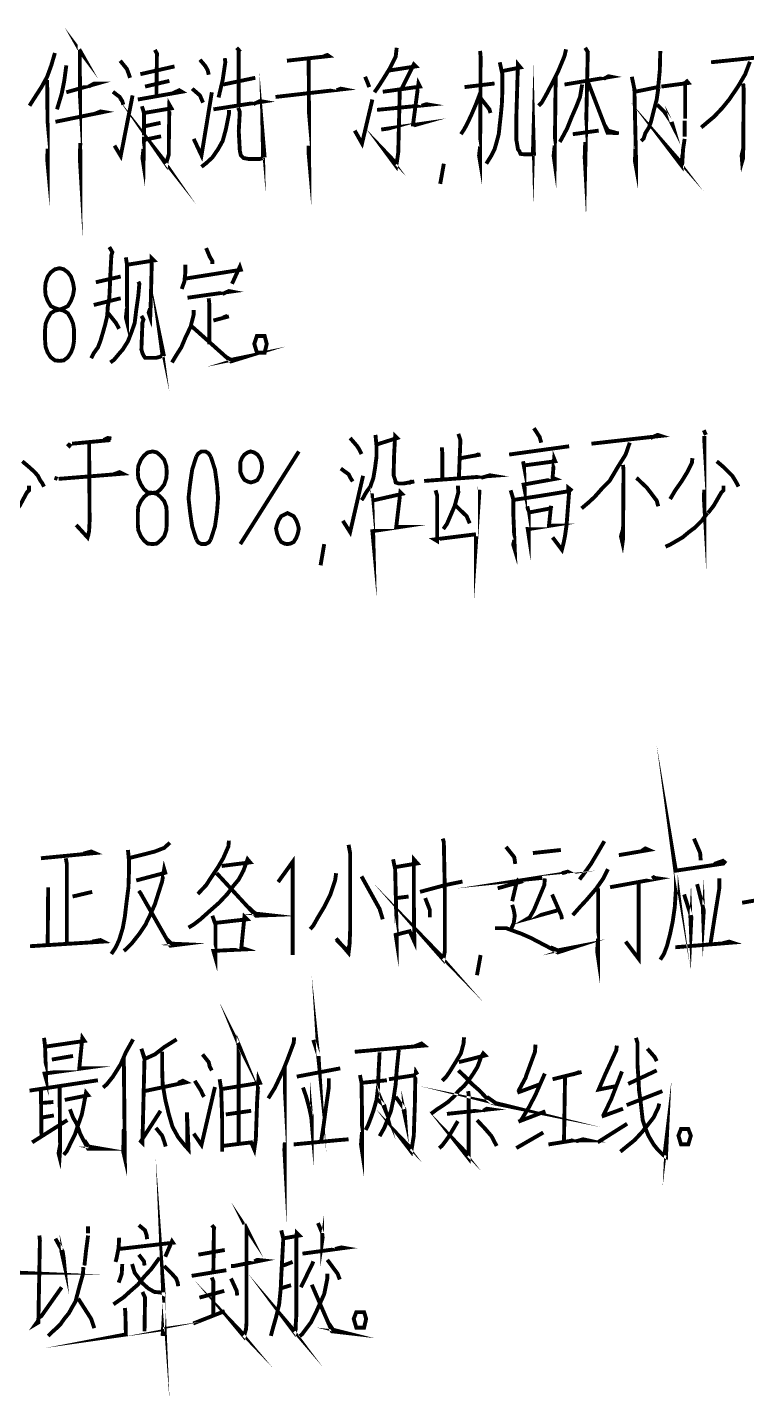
# Model space of a CAD drawing. Header units: millimetres. Extents: x -5 to 3318, y -968 to 297.
# Drawn here: x 747.4 to 817, y -561.2 to -428.3 of the extents above; entities that cross this region are included whole.
import ezdxf

# ---------------------------------------------------------------- set-up
doc = ezdxf.new("R2010")
doc.units = ezdxf.units.MM
doc.header["$LTSCALE"] = 0.25
doc.layers.add('P', color=7, linetype='Continuous')

msp = doc.modelspace()

# ---------------------------------------------------------------- linework, layer by layer
at = {"layer": 'P', "color": 6, "const_width": 0.37488}
for points in [[(752.4467472355218, -430.3953903483869), (752.6455472355219, -430.7475503483869), (752.4950272355218, -430.5459103483869), (752.5461472355219, -441.718470348387), (752.4950272355218, -440.8664703483869), (752.5461472355219, -439.4635103483869)], [(750.0895472355219, -430.7475503483869), (749.7402272355216, -431.9488703483869), (749.3397872355217, -433.050790348387), (748.7888272355217, -434.053310348387), (748.2378672355217, -434.9053103483869), (747.8857072355217, -435.4562703483869), (747.6357872355215, -435.8567103483869)], [(759.7597472355219, -430.4465103483869), (760.0096672355216, -430.8980703483869)], [(759.9585472355216, -430.7475503483869), (759.9102672355216, -435.0047103483869)], [(767.6748272355217, -430.2448703483869), (768.0241472355219, -430.6453103483868)], [(767.8736272355218, -430.5459103483869), (767.8736272355218, -435.8567103483869)], [(783.1528272355217, -430.2448703483869), (783.0534272355217, -431.0968703483869), (782.4513472355216, -432.2981903483869), (781.8009872355215, -433.3518303483869), (781.349427235522, -434.053310348387), (781.0001072355217, -434.5531503483869)], [(791.2184272355216, -430.5459103483869), (791.2695472355217, -431.0968703483869), (791.2184272355216, -441.266910348387), (791.1190272355216, -440.6648303483869), (791.2184272355216, -439.8128303483869)], [(799.5339472355217, -430.3953903483869), (799.3834272355216, -431.0485903483868), (798.7813472355215, -432.4998303483869), (798.1309872355218, -433.8033903483869), (797.5800272355218, -434.8541903483869), (797.1795872355215, -435.5556703483869), (796.8785472355216, -435.8567103483869)], [(801.6383872355218, -430.5459103483869), (801.3884672355216, -441.7667503483869), (801.3373472355215, -440.8664703483869), (801.3884672355216, -439.3641103483869)], [(801.3884672355216, -430.2448703483869), (801.6895072355219, -430.7475503483869)], [(808.6503472355216, -430.5459103483869), (808.6020672355216, -432.448710348387), (808.4515472355215, -434.0021903483869)], [(751.1943072355216, -431.9488703483869), (750.9926672355218, -433.4512303483868), (750.7427472355216, -434.7036703483868), (750.4417072355218, -435.7061903483868), (750.2911872355216, -436.2060303483869)], [(756.4028672355216, -431.4973103483869), (757.0532272355217, -432.2981903483869), (757.2037472355219, -432.7014703483869), (757.3542672355215, -433.1501903483869)], [(758.3567872355216, -432.8008703483869), (761.6625472355217, -432.0482703483869)], [(764.1163072355216, -431.3979103483869), (764.6672672355216, -432.0482703483869), (764.8689072355219, -432.448710348387), (764.9683072355219, -432.8519903483868)], [(766.5217872355215, -431.2473903483869), (766.5729072355216, -431.6478303483868), (766.3201472355217, -433.3518303483869), (765.9197072355219, -435.055830348387)], [(772.5340672355214, -431.4973103483869), (776.5895872355218, -431.0485903483868), (776.4419072355217, -430.9463503483869), (776.1408672355219, -431.0485903483868)], [(774.6385072355215, -431.3979103483869), (774.6867872355215, -441.0652703483869), (774.6385072355215, -440.5143103483869), (774.6385072355215, -439.713430348387)], [(782.4030672355216, -432.448710348387), (785.0073472355216, -432.0482703483869), (784.8057072355218, -431.8494703483869), (783.6043872355217, -434.2521103483869)], [(793.1212272355215, -431.6478303483868), (793.3711472355217, -432.8008703483869), (793.3711472355217, -434.5048703483869), (793.3228672355217, -435.7061903483868), (793.2234672355216, -436.7569903483868), (793.1212272355215, -437.6601103483869), (793.0218272355219, -438.6115103483869), (792.8201872355216, -439.3641103483869), (792.6213872355215, -440.0655903483869), (792.3203472355217, -440.6648303483869), (792.0704272355215, -441.0652703483869), (791.8205072355217, -441.4657103483869)], [(793.3711472355217, -432.4998303483869), (795.1262672355215, -432.1505103483869), (794.8763472355217, -431.8494703483869), (794.7258272355216, -436.9075103483868), (794.7258272355216, -437.9611503483869), (794.7258272355216, -439.1624703483869), (794.8252272355217, -439.713430348387), (794.8763472355217, -440.0655903483869), (795.0268672355214, -440.2643903483869), (795.1262672355215, -440.5143103483869), (795.5267072355218, -440.5654303483869), (796.1287872355215, -440.5654303483869), (796.4269872355217, -440.5143103483869), (796.3787072355217, -438.710910348387), (796.3275872355216, -440.5143103483869), (796.0776672355219, -440.5654303483869)], [(817.3180272355216, -431.5995503483869), (816.8664672355217, -432.8008703483869), (816.164987235522, -434.0021903483869), (815.3129872355216, -435.2546303483869), (814.6626272355215, -436.0555103483869), (813.8617472355218, -436.9075103483868), (813.2596672355216, -437.4101903483869), (812.6093072355216, -437.9611503483869)], [(813.5607072355215, -431.6478303483868), (820.3227472355215, -430.9463503483869), (820.0217072355217, -430.8980703483869), (819.2719472355216, -431.0968703483869)], [(749.3397872355217, -433.3518303483869), (749.3909072355218, -438.8614303483869), (749.3909072355218, -440.5143103483869), (749.3909072355218, -441.5679503483869), (749.3397872355217, -441.0169903483869), (749.3909072355218, -440.0144703483869)], [(761.1627072355218, -433.4512303483868), (758.8083472355215, -434.0021903483869)], [(766.3712672355218, -433.8033903483869), (769.4782272355219, -433.1501903483869)], [(770.3785072355217, -440.8664703483869), (770.1797072355216, -438.5121103483868), (770.2279872355216, -440.9147503483869)], [(780.0969872355217, -433.050790348387), (780.3469072355219, -433.6528703483868), (780.4974272355216, -434.053310348387)], [(781.8009872355215, -434.5048703483869), (785.4077872355215, -434.0021903483869), (785.2572672355218, -433.7011503483868), (784.7063072355218, -437.8589103483869)], [(798.5314272355217, -433.050790348387), (798.4320272355217, -441.4174303483869), (798.3326272355216, -440.715950348387), (798.4320272355217, -439.713430348387)], [(799.3834272355216, -433.8033903483869), (803.8933472355216, -433.050790348387), (803.6405872355217, -432.9996703483869), (803.1918672355218, -433.252430348387)], [(805.8955472355219, -433.050790348387), (806.1454672355217, -434.2521103483869), (806.2959872355218, -440.8664703483869), (806.2959872355218, -441.7667503483869), (806.1965872355217, -441.2157903483869), (806.2477072355218, -440.0144703483869)], [(808.7525872355218, -434.0021903483869), (811.3568672355218, -433.6528703483868), (811.1069472355216, -433.3518303483869)], [(751.1943072355216, -434.5531503483869), (754.1990272355215, -433.7011503483868), (753.8979872355217, -433.7011503483868), (753.3470272355216, -434.0021903483869)], [(755.7013872355219, -434.5048703483869), (756.3517472355215, -435.0047103483869), (756.6045072355219, -435.4051503483869), (756.7039072355219, -435.7573103483869)], [(758.1068672355218, -435.2546303483869), (762.3640272355215, -434.5048703483869), (762.1141072355217, -434.3543503483869), (761.4637472355216, -434.6553903483868)], [(763.3665472355215, -434.2038303483869), (764.1163072355216, -434.8541903483869), (764.4173472355214, -435.5556703483869)], [(763.5170672355216, -439.0630703483869), (764.2668272355218, -440.6648303483869), (765.2693472355218, -434.5531503483869)], [(771.4321472355218, -435.0047103483869), (777.9925472355217, -434.2521103483869), (777.7426272355215, -434.2038303483869), (777.3421872355216, -434.3543503483869)], [(783.4538672355216, -434.2521103483869), (783.3033472355219, -440.3637903483868), (783.2039472355218, -441.0652703483869), (783.1045472355217, -441.718470348387), (782.1020272355217, -440.3637903483868), (783.1528272355217, -441.4657103483869)], [(791.2184272355216, -434.6553903483868), (790.8179872355217, -435.7061903483868), (790.3664272355218, -436.7569903483868), (789.9659872355219, -437.6089903483869), (789.6649472355216, -438.1599503483869), (789.3639072355218, -438.6115103483869)], [(789.7160672355217, -434.053310348387), (792.6213872355215, -433.7011503483868)], [(801.0874272355218, -433.8033903483869), (800.8857872355215, -435.0047103483869), (800.5364672355217, -435.9049903483869), (800.0337872355217, -437.0580303483869), (799.6333472355218, -438.0605503483869), (799.2329072355219, -438.8131503483869), (798.9318672355216, -439.3641103483869)], [(801.6383872355218, -433.5023503483869), (803.5411872355216, -438.4609903483869), (804.6431072355217, -438.5121103483868)], [(806.1965872355217, -434.5048703483869), (808.6503472355216, -434.0021903483869)], [(808.4515472355215, -434.2038303483869), (808.3010272355218, -435.2546303483869), (807.9999872355215, -436.4076703483869), (807.7500672355218, -437.4101903483869), (807.5484272355216, -437.9611503483869), (807.1991072355218, -438.5121103483868), (807.0485872355216, -439.0119503483869), (806.7986672355219, -439.261870348387)], [(811.0558272355215, -433.5023503483869), (811.0558272355215, -435.4562703483869), (811.0558272355215, -437.1091503483869)], [(816.6676672355215, -433.7011503483868), (816.7159472355215, -434.2521103483869), (816.6676672355215, -440.9147503483869), (816.5654272355218, -441.266910348387), (816.5171472355219, -440.6648303483869), (816.6676672355215, -440.0144703483869)], [(755.8519072355216, -439.713430348387), (756.4539872355217, -440.715950348387), (757.6041872355217, -434.8541903483869)], [(758.7061072355218, -436.5581903483869), (761.3615072355215, -436.1066303483869), (761.1627072355218, -435.7573103483869), (761.1115872355217, -439.3641103483869), (761.1115872355217, -440.5654303483869), (760.9099472355219, -441.2157903483869), (760.861667235522, -441.5679503483869), (759.9585472355216, -440.2643903483869), (760.861667235522, -441.4174303483869)], [(758.5073072355217, -435.9049903483869), (758.7061072355218, -436.5581903483869), (758.7061072355218, -438.710910348387)], [(765.4198672355215, -436.2060303483869), (770.2279872355216, -435.4562703483869), (769.9269472355218, -435.4051503483869), (769.2765872355217, -435.7061903483868)], [(767.8253472355218, -436.0555103483869), (767.975867235522, -436.4587903483869), (767.8736272355218, -438.3104703483868), (767.975867235522, -440.2132703483869), (768.0752672355216, -440.6648303483869), (768.3251872355218, -440.9147503483869), (768.8761472355218, -441.0169903483869), (769.8786672355218, -441.0169903483869), (770.2279872355216, -440.9147503483869)], [(779.0944672355217, -438.2621903483869), (779.7959472355215, -439.5117903483869), (780.7984672355215, -435.2546303483869)], [(781.2500272355219, -436.2571503483869), (786.3080672355218, -435.7573103483869), (786.0098672355216, -435.7061903483868), (785.5583072355216, -435.8567103483869)], [(791.2184272355216, -435.055830348387), (792.1215472355216, -436.2060303483869), (792.2209472355216, -436.5581903483869)], [(811.0047072355219, -439.0630703483869), (810.8541872355217, -440.0655903483869), (810.8059072355218, -440.9147503483869), (810.7547872355217, -441.718470348387), (809.3035472355218, -439.8128303483869), (810.7065072355217, -441.4174303483869), (810.8059072355218, -440.5143103483869)], [(808.3521472355214, -435.7573103483869), (809.050787235522, -436.4587903483869), (809.6017472355215, -437.2596703483869), (809.8545072355219, -437.7595103483868), (809.7522672355217, -437.4101903483869)], [(750.1406672355215, -437.4101903483869), (754.8011072355216, -436.4587903483869), (754.5000672355218, -436.4076703483869), (753.8979872355217, -436.657590348387)], [(766.9222272355219, -436.2571503483869), (766.9222272355219, -436.657590348387), (766.6211872355216, -438.1599503483869), (766.3201472355217, -439.261870348387), (765.8714272355219, -440.0655903483869), (765.3204672355218, -440.8664703483869), (764.7183872355217, -441.4174303483869), (764.2668272355218, -441.7667503483869)], [(784.8057072355218, -437.7595103483868), (785.1578672355217, -437.6601103483869), (781.6504672355218, -438.1599503483869)], [(811.0047072355219, -437.3079503483868), (811.0047072355219, -438.8614303483869)], [(760.3107072355215, -437.5095903483868), (758.7061072355218, -437.8589103483869)], [(802.6891872355218, -438.2621903483869), (800.1843072355218, -438.6115103483869)], [(804.4925872355216, -438.5121103483868), (803.5923072355217, -438.2621903483869), (803.2912672355219, -437.7595103483868)], [(758.7061072355218, -438.8614303483869), (758.6578272355218, -441.5679503483869), (758.5555872355217, -440.9147503483869), (758.6578272355218, -440.0144703483869)], [(758.7061072355218, -439.1624703483869), (760.3589872355215, -438.8131503483869)], [(787.3617072355219, -443.4196303483868), (787.7110272355217, -441.4657103483869)], [(755.3520672355216, -449.5313103483869), (755.6502672355218, -450.0339903483869), (755.5508672355218, -450.3321903483869), (755.4514672355217, -452.2378303483869), (755.4003472355216, -453.490270348387), (755.3520672355216, -454.4416703483869), (755.2015472355215, -455.3419503483868), (755.1504272355214, -456.1939503483869), (754.9487872355216, -457.0459503483869), (754.7499872355215, -457.7474303483868), (754.5000672355218, -458.5994303483869), (754.2501472355216, -459.2497903483869), (753.8468672355216, -459.8007503483868), (753.5969472355218, -460.3034303483869)], [(756.9538272355217, -450.5338303483868), (757.0532272355217, -451.1841903483869), (757.0532272355217, -455.7935103483869), (757.0532272355217, -456.7449103483868), (756.9538272355217, -456.3444703483869), (757.0532272355217, -455.4441903483869)], [(757.1554672355219, -451.2353103483869), (759.6603472355218, -450.8348703483869), (759.4587072355216, -450.6332303483869), (759.4587072355216, -451.0847903483868), (759.3593072355216, -454.9926303483869), (759.3081872355215, -456.3444703483869), (759.1576672355218, -455.8929103483869), (759.3081872355215, -455.4441903483869)], [(764.7183872355217, -449.6335503483868), (765.0705472355216, -450.4827103483869), (765.3204672355218, -450.8859903483869), (765.3204672355218, -451.1841903483869)], [(751.9440672355217, -453.5896703483869), (751.8446672355217, -452.9875903483869), (751.6430272355219, -452.3883503483869), (751.3419872355216, -451.9879103483869), (750.9415472355217, -451.6868703483869), (750.5411072355218, -451.5846303483869), (750.0895472355219, -451.6868703483869), (749.6891072355215, -451.9879103483869), (749.3909072355218, -452.3883503483869), (749.1892672355216, -452.9875903483869), (749.1381472355215, -453.5896703483869), (749.1892672355216, -454.1917503483869), (749.3909072355218, -454.7427103483869), (749.6891072355215, -455.2425503483869), (750.0895472355219, -455.4441903483869), (750.5411072355218, -455.5947103483868), (750.9415472355217, -455.4441903483869), (751.3419872355216, -455.2425503483869), (751.6430272355219, -454.7427103483869), (751.8446672355217, -454.1917503483869), (751.9440672355217, -453.5896703483869)], [(762.7133472355217, -451.2353103483869), (762.7133472355217, -451.9367903483869), (762.6650672355217, -452.3883503483869), (762.6139472355217, -452.888190348387), (762.4634272355215, -453.2886303483868), (762.3640272355215, -453.5896703483869)], [(762.7133472355217, -452.5871503483869), (768.0752672355216, -451.7351503483869), (767.975867235522, -451.436950348387), (767.2232672355217, -453.0898303483868)], [(754.0485072355218, -452.9393103483869), (756.4539872355217, -452.3883503483869)], [(758.1551472355218, -452.888190348387), (758.2573872355215, -453.0898303483868), (758.1551472355218, -454.2400303483869), (757.9563472355217, -455.6429903483869), (757.8058272355215, -456.8954303483869), (757.5047872355217, -457.7474303483868), (757.1554672355219, -458.6505503483869), (756.6527872355218, -459.4514303483869), (756.3034672355216, -459.8518703483869), (755.800787235522, -460.4539503483869), (755.4514672355217, -460.7038703483869)], [(758.4561872355216, -456.1939503483869), (758.6578272355218, -456.5461103483869), (758.5555872355217, -456.8471503483869), (758.4561872355216, -459.4514303483869), (758.5555872355217, -459.8007503483868), (758.7061072355218, -460.1017903483869), (758.8083472355215, -460.2523103483868), (759.0582672355217, -460.2523103483868), (759.9102672355216, -460.2523103483868), (760.2595872355218, -460.152910348387), (760.6117472355218, -459.9512703483869), (760.2595872355218, -458.2472703483869), (760.5095072355216, -460.1017903483869)], [(753.8468672355216, -455.1431503483868), (756.4539872355217, -454.492790348387)], [(762.914987235522, -454.4416703483869), (767.1721472355216, -453.8395903483869), (766.9222272355219, -453.7913103483869), (766.2718672355218, -454.0895103483869)], [(764.9683072355219, -454.492790348387), (765.0194272355216, -454.9926303483869), (765.0194272355216, -458.9487503483869)], [(751.9440672355217, -457.545790348387), (751.8446672355217, -456.9465503483868), (751.6430272355219, -456.4438703483869), (751.3419872355216, -455.9440303483868), (750.9415472355217, -455.6941103483869), (750.5411072355218, -455.5947103483868), (750.0895472355219, -455.6941103483869), (749.6891072355215, -455.9440303483868), (749.3909072355218, -456.4438703483869), (749.1892672355216, -456.9465503483868), (749.1381472355215, -457.545790348387)], [(755.2015472355215, -455.8929103483869), (756.0024272355217, -456.8954303483869), (756.3034672355216, -457.4463903483869)], [(763.5170672355216, -455.6429903483869), (763.5170672355216, -456.0434303483869), (763.2160272355218, -457.2475903483869), (762.7133472355217, -458.2983903483869), (762.3129072355218, -459.2497903483869), (761.8641872355215, -459.9512703483869), (761.4126272355215, -460.7038703483869)], [(763.3154272355218, -457.1964703483868), (767.1238672355216, -460.6016303483868), (768.5751072355215, -460.152910348387), (767.1238672355216, -460.4539503483869), (766.6211872355216, -460.152910348387)], [(765.4198672355215, -456.6455103483869), (766.9222272355219, -456.2450703483869)], [(766.7717072355217, -456.1939503483869), (766.3712672355218, -456.3444703483869)], [(749.1381472355215, -458.5994303483869), (749.1381472355215, -457.545790348387)], [(749.1381472355215, -458.5994303483869), (749.1892672355216, -459.2015103483868), (749.3909072355218, -459.7524703483869), (749.6891072355215, -460.2011903483869), (750.0895472355219, -460.5022303483869), (750.5411072355218, -460.5533503483869), (750.9415472355217, -460.5022303483869), (751.3419872355216, -460.2011903483869), (751.6430272355219, -459.7524703483869), (751.8446672355217, -459.2015103483868), (751.9440672355217, -458.5994303483869)], [(751.9440672355217, -457.545790348387), (751.9440672355217, -458.5994303483869)], [(770.3785072355217, -458.147870348387), (770.5801472355215, -458.9004703483869), (770.3785072355217, -459.7524703483869), (769.6287472355216, -459.7524703483869), (769.3759872355217, -458.9004703483869), (769.6287472355216, -458.147870348387), (770.3785072355217, -458.147870348387)], [(755.5508672355218, -468.067990348387), (755.2015472355215, -468.0168703483869), (754.8011072355216, -468.2185103483869)], [(781.0995072355217, -467.7158303483869), (781.1989072355218, -468.7694703483869), (781.1989072355218, -469.8202703483869), (781.0483872355217, -470.9733103483868), (780.8978672355215, -471.8735903483869), (780.5996672355218, -472.725590348387), (780.1963872355218, -473.2765503483869), (779.8981872355216, -473.8275103483869), (779.7476672355215, -474.0291503483868)], [(781.3011472355215, -468.6189503483869), (783.2039472355218, -468.0168703483869), (783.0023072355216, -467.8152303483869), (782.9029072355215, -469.6186303483869), (782.8517872355219, -471.6236703483869), (783.0023072355216, -472.0752303483869), (783.0534272355217, -472.3251503483868), (783.354467235522, -472.4245503483869), (783.8031872355218, -472.4245503483869), (784.8568272355215, -472.2257503483869)], [(789.1139872355216, -467.6164303483869), (789.3156272355218, -468.2185103483869), (789.1651072355216, -471.9729903483869)], [(796.4269872355217, -467.0654703483868), (796.9779472355217, -467.9174703483868), (797.1284672355218, -468.4684303483868)], [(801.9877072355216, -468.5678303483869), (808.7014672355217, -467.8152303483869), (808.4004272355214, -467.7158303483869), (807.6989472355217, -468.0168703483869)], [(812.9103472355218, -467.8152303483869), (812.9103472355218, -474.5801103483868), (812.8592272355218, -473.7281103483868), (812.9103472355218, -473.0266303483869)], [(812.8592272355218, -467.2642703483868), (813.060867235522, -467.7158303483869)], [(751.2937072355217, -468.5678303483869), (751.4925072355218, -468.7694703483869), (751.6430272355219, -468.5678303483869)], [(751.7452672355216, -468.5678303483869), (755.4514672355217, -468.2185103483869)], [(753.3981472355217, -468.4684303483868), (753.4464272355217, -476.0313503483869), (753.3981472355217, -477.0338703483869), (753.2476272355216, -477.6359503483868), (752.1457072355215, -476.4317903483869), (753.2476272355216, -477.6359503483868), (753.3470272355216, -477.3349103483869)], [(760.9099472355219, -471.322630348387), (760.861667235522, -470.7233903483869), (760.6600272355217, -470.1213103483869), (760.3107072355215, -469.7208703483869), (759.9585472355216, -469.4198303483869), (759.5581072355217, -469.3204303483869), (759.0582672355217, -469.4198303483869), (758.7061072355218, -469.7208703483869), (758.4079072355216, -470.1213103483869), (758.1551472355218, -470.7233903483869), (758.1068672355218, -471.322630348387), (758.1551472355218, -471.924710348387), (758.4079072355216, -472.5267903483868), (758.7061072355218, -472.9755103483869), (759.0582672355217, -473.2765503483869), (759.5581072355217, -473.3276703483868), (759.9585472355216, -473.2765503483869), (760.3107072355215, -472.9755103483869), (760.6600272355217, -472.5267903483868), (760.861667235522, -471.924710348387), (760.9099472355219, -471.322630348387)], [(765.1699472355217, -469.8202703483869), (764.9683072355219, -469.5192303483868), (764.6672672355216, -469.3204303483869), (764.2668272355218, -469.3204303483869), (763.9657872355219, -469.5192303483868), (763.7669872355218, -469.8202703483869)], [(770.1285872355215, -470.8227903483869), (770.0774672355219, -470.3712303483869), (769.9269472355218, -469.9707903483869), (769.6770272355216, -469.6186303483869), (769.3759872355217, -469.4198303483869), (769.0266672355219, -469.3204303483869), (768.7256272355216, -469.4198303483869), (768.4245872355218, -469.6186303483869), (768.1746672355216, -469.9707903483869), (768.0241472355219, -470.3712303483869), (768.0241472355219, -470.8227903483869), (768.0241472355219, -471.2743503483869), (768.1746672355216, -471.6747903483869), (768.4245872355218, -472.0752303483869), (768.7256272355216, -472.2257503483869), (769.0266672355219, -472.3251503483868), (769.3759872355217, -472.2257503483869), (769.6770272355216, -472.0752303483869), (769.9269472355218, -471.6747903483869), (770.0774672355219, -471.2743503483869), (770.1285872355215, -470.8227903483869)], [(768.0241472355219, -478.2863103483869), (773.6842672355215, -469.3204303483869)], [(778.6457472355214, -468.0168703483869), (779.296107235522, -468.7694703483869), (779.4977472355217, -469.0676703483869), (779.7476672355215, -469.5703503483869)], [(787.5122272355216, -468.9199903483868), (787.5605072355215, -469.4198303483869), (787.5605072355215, -472.0752303483869)], [(794.0243472355219, -469.6186303483869), (799.8349872355216, -468.8177503483869)], [(805.6967472355218, -468.4684303483868), (805.2963072355215, -469.6186303483869), (804.5437072355217, -470.8227903483869), (803.7428272355219, -472.1746303483869), (803.0413472355217, -472.8761103483869), (802.2887472355214, -473.7281103483868), (801.6895072355219, -474.2790703483869), (801.0363072355217, -474.8300303483869)], [(746.9343072355218, -470.2718303483869), (747.5875072355216, -470.8227903483869), (748.1384672355216, -471.322630348387), (748.4366672355218, -471.6747903483869), (748.6383072355216, -472.0752303483869), (748.8882272355218, -472.4245503483869), (749.0387472355214, -472.725590348387)], [(763.7669872355218, -469.8202703483869), (763.3665472355215, -471.0727103483869), (763.1649072355217, -472.4756703483869), (763.0143872355216, -473.8275103483869), (763.1649072355217, -475.1793503483868), (763.3665472355215, -476.582310348387), (763.7669872355218, -477.8347503483869)], [(765.1699472355217, -477.8347503483869), (765.5703872355216, -476.582310348387), (765.7691872355217, -475.1793503483868), (765.8714272355219, -473.8275103483869), (765.7691872355217, -472.4756703483869), (765.5703872355216, -471.0727103483869), (765.1699472355217, -469.8202703483869)], [(789.3156272355218, -469.9707903483869), (791.2695472355217, -469.6186303483869)], [(791.1190272355216, -469.5703503483869), (790.6163472355215, -469.7691503483869)], [(795.3761872355217, -470.2718303483869), (795.4755872355217, -470.8227903483869), (795.5267072355218, -473.0266303483869), (795.4273072355218, -472.5267903483868), (798.4831472355218, -471.9729903483869), (798.2303872355214, -471.8735903483869), (798.3809072355216, -470.0219103483869), (798.4831472355218, -470.2718303483869), (795.4755872355217, -470.6722703483869)], [(805.0435472355216, -470.6211503483869), (805.0946672355217, -471.1238303483868), (805.0435472355216, -477.8347503483869), (804.9952672355216, -478.1869103483868), (804.8447472355219, -477.5337103483869), (805.0435472355216, -476.8322303483869)], [(811.7573072355217, -469.9707903483869), (811.7061872355216, -470.4223503483869), (811.2574672355217, -471.322630348387), (810.7065072355217, -472.2257503483869), (810.1044272355216, -473.0777503483869), (809.6017472355215, -473.9269103483869)], [(814.111667235522, -470.2718303483869), (814.7620272355216, -470.8227903483869), (815.2647072355217, -471.322630348387), (815.6140272355215, -471.6747903483869), (815.8639472355217, -472.0752303483869), (816.0655872355219, -472.4245503483869), (816.2161072355216, -472.725590348387)], [(750.0412672355219, -471.8735903483869), (750.3423072355217, -471.9729903483869)], [(750.4417072355218, -471.9729903483869), (756.6527872355218, -471.473150348387), (756.3517472355215, -471.322630348387), (755.7525072355215, -471.5242703483868)], [(777.7426272355215, -470.9733103483868), (778.4952272355217, -471.5242703483868), (778.6457472355214, -471.8253103483869), (778.8956672355216, -472.2257503483869)], [(777.9442672355217, -476.0313503483869), (778.6457472355214, -477.1332703483869), (779.8981872355216, -471.6747903483869)], [(785.8082272355218, -472.1746303483869), (792.4708672355218, -471.6747903483869), (792.1698272355216, -471.6236703483869), (791.3178272355217, -471.8735903483869)], [(808.4515472355215, -474.6283903483869), (808.3010272355218, -474.0774303483869), (807.3496272355219, -472.8249903483869), (806.3471072355219, -471.8735903483869)], [(747.5875072355216, -472.6261903483869), (747.5875072355216, -473.0777503483869), (747.3858672355218, -473.2765503483869), (746.6843872355216, -474.5801103483868), (746.0823072355215, -475.2815903483869)], [(760.9099472355219, -475.2815903483869), (760.861667235522, -474.6795103483869), (760.6600272355217, -474.1285503483869), (760.3107072355215, -473.7281103483868), (759.9585472355216, -473.4270703483869), (759.5581072355217, -473.3276703483868), (759.0582672355217, -473.4270703483869), (758.7061072355218, -473.7281103483868), (758.4079072355216, -474.1285503483869), (758.1551472355218, -474.6795103483869), (758.1068672355218, -475.2815903483869)], [(780.7473472355218, -473.3759503483869), (780.7984672355215, -474.2279503483869), (780.8978672355215, -478.0846703483869), (780.7984672355215, -477.0338703483869), (783.4538672355216, -476.6334303483868), (783.1045472355217, -476.6334303483868), (783.5049872355216, -473.2765503483869), (783.6555072355218, -473.4270703483869), (780.7984672355215, -474.0774303483869)], [(784.6551872355217, -472.1746303483869), (784.3058672355219, -472.4245503483869)], [(786.9101472355219, -473.0777503483869), (787.0606672355216, -473.5775903483868), (787.0606672355216, -477.9852703483868), (786.8107472355218, -477.8347503483869), (790.8179872355217, -477.3349103483869)], [(789.0657072355216, -472.6261903483869), (789.1139872355216, -473.2765503483869), (788.7646672355218, -474.5801103483868), (788.3131072355218, -475.6309103483868), (788.0120672355215, -476.3323903483869), (787.6627472355217, -476.8322303483869)], [(791.1673072355215, -473.0266303483869), (790.8179872355217, -478.1869103483868), (790.8179872355217, -477.5337103483869)], [(794.5241872355218, -477.8858703483869), (794.4247872355218, -478.3374303483869), (794.5753072355219, -478.8372703483869), (794.4247872355218, -475.1310703483869), (794.4247872355218, -473.9269103483869), (794.1748672355216, -473.0777503483869)], [(794.3253872355217, -474.0291503483868), (796.9779472355217, -473.6287103483869), (799.735587235522, -473.1771503483869), (799.735587235522, -472.8249903483869), (799.9855072355217, -473.0266303483869), (799.8349872355216, -473.1771503483869), (799.5850672355218, -476.4317903483869), (799.4345472355217, -477.4854303483869), (799.2840272355215, -478.2351903483868), (799.1335072355218, -478.8372703483869), (798.2303872355214, -477.6359503483868)], [(814.7620272355216, -472.6261903483869), (814.7620272355216, -473.0777503483869), (814.5632272355215, -473.2765503483869), (813.8106272355217, -474.5801103483868), (813.2596672355216, -475.2815903483869)], [(788.7646672355218, -474.4778703483869), (789.9148672355218, -475.579790348387), (790.2159072355216, -476.2812703483869)], [(795.7766272355216, -474.6283903483869), (795.9271472355217, -475.2304703483869), (795.9271472355217, -477.4854303483869), (795.8277472355217, -476.8322303483869), (795.9271472355217, -476.8322303483869), (798.1309872355218, -476.4829103483869), (797.8810672355216, -476.4829103483869), (798.0827072355219, -474.5801103483868)], [(798.1309872355218, -474.6283903483869), (798.0315872355218, -474.8300303483869), (795.9271472355217, -475.2304703483869)], [(758.1068672355218, -476.3323903483869), (758.1068672355218, -475.2815903483869)], [(760.9099472355219, -475.2815903483869), (760.9099472355219, -476.3323903483869)], [(773.6842672355215, -476.783950348387), (773.5848672355219, -476.3835103483869), (773.4343472355217, -475.9830703483869), (773.184427235522, -475.579790348387), (772.8833872355217, -475.4321103483869), (772.5823472355219, -475.2815903483869), (772.2841472355217, -475.4321103483869), (771.9831072355219, -475.579790348387), (771.7303472355215, -475.9830703483869), (771.5826672355215, -476.3835103483869), (771.4804272355218, -476.783950348387), (771.5826672355215, -477.2837903483869), (771.7303472355215, -477.6842303483869), (771.9831072355219, -478.0846703483869), (772.2841472355217, -478.2351903483868), (772.5823472355219, -478.2863103483869), (772.8833872355217, -478.2351903483868), (773.184427235522, -478.0846703483869), (773.4343472355217, -477.6842303483869), (773.5848672355219, -477.2837903483869), (773.6842672355215, -476.783950348387)], [(813.2085472355216, -475.2815903483869), (812.6575872355215, -476.0313503483869), (812.0072272355219, -476.6845503483869), (811.4051472355218, -477.1332703483869), (810.8059072355218, -477.6359503483868), (810.2038272355217, -477.9852703483868), (809.6017472355215, -478.3374303483869), (809.1530272355217, -478.5362303483869)], [(758.1068672355218, -476.3323903483869), (758.1551472355218, -476.9344703483869), (758.4079072355216, -477.5337103483869), (758.7061072355218, -477.9369903483869), (759.0582672355217, -478.2351903483868), (759.5581072355217, -478.2863103483869), (759.9585472355216, -478.2351903483868), (760.3107072355215, -477.9369903483869), (760.6600272355217, -477.5337103483869), (760.861667235522, -476.9344703483869), (760.9099472355219, -476.3323903483869)], [(763.7669872355218, -477.8347503483869), (763.9657872355219, -478.135790348387), (764.2668272355218, -478.2863103483869), (764.6672672355216, -478.2863103483869), (764.9683072355219, -478.135790348387), (765.1699472355217, -477.8347503483869)], [(775.7887072355215, -480.3396303483869), (776.1408672355219, -478.2863103483869)], [(814.8642672355218, -509.1940303483868), (810.1555472355217, -509.8955103483869), (809.9027872355218, -508.3931503483868), (810.1555472355217, -510.2959503483869), (810.1555472355217, -511.7983103483868), (810.053307235522, -513.402910348387), (809.8545072355219, -514.8058703483869), (809.6017472355215, -516.0071903483869), (809.3035472355218, -517.1602303483869), (809.0025072355215, -517.9611103483869), (808.6503472355216, -518.5120703483869)], [(761.2109872355218, -507.1918303483869), (760.6600272355217, -507.6916703483869), (759.7597472355219, -508.0409903483869), (758.4079072355216, -508.3931503483868), (757.2037472355219, -508.6941903483869)], [(766.9222272355219, -506.9901903483869), (766.8739472355219, -507.5411503483869), (766.3712672355218, -508.6941903483869), (765.8714272355219, -509.5461903483869), (765.2693472355218, -510.4464703483868), (764.7183872355217, -511.2984703483869), (763.917507235522, -512.1504703483869)], [(778.4952272355217, -507.3906303483868), (778.6457472355214, -508.1915103483868), (778.6457472355214, -515.7572703483869), (778.5946272355218, -517.0097103483869), (778.4952272355217, -517.8617103483869), (777.291067235522, -516.458750348387)], [(787.6116272355216, -506.7913903483868), (787.7110272355217, -507.1407103483868), (787.8132672355218, -512.2015903483868), (787.8132672355218, -515.4051103483869), (787.8132672355218, -517.6600703483869), (787.6627472355217, -518.5120703483869), (786.2086672355217, -516.8591903483868), (787.6627472355217, -518.3615503483869)], [(793.7233072355216, -507.5922703483869), (794.5241872355218, -508.5947903483869), (794.6235872355219, -509.2451503483869)], [(803.2401472355218, -507.0413103483869), (802.5386672355216, -508.2426303483869), (801.9394272355216, -509.2451503483869), (801.1868272355218, -510.2959503483869), (800.8375072355216, -510.7475103483869)], [(804.6431072355217, -508.3931503483868), (807.5484272355216, -507.8933103483869), (807.1991072355218, -507.742790348387), (806.8469472355218, -507.9927103483869)], [(811.9078272355218, -506.7913903483868), (812.5099072355215, -508.1915103483868), (812.5581872355215, -508.8929903483869)], [(748.7377072355216, -508.6941903483869), (753.9491072355218, -508.1915103483868), (753.5969472355218, -508.0409903483869), (752.8471872355217, -508.2426303483869)], [(751.1431872355215, -508.6941903483869), (751.2425872355216, -509.2451503483869), (751.2425872355216, -516.9585903483869)], [(757.1554672355219, -507.8933103483869), (757.2548672355215, -508.9441103483869), (757.2548672355215, -509.9949103483868), (757.2037472355219, -511.5001103483869), (757.0049472355217, -513.0507503483868), (756.8544272355216, -514.3543103483869), (756.6527872355218, -515.456230348387), (756.3034672355216, -516.6092703483869), (755.9513072355217, -517.3590303483869), (755.5508672355218, -517.9611103483869)], [(757.9563472355217, -510.8469103483869), (760.7622672355219, -510.0971503483869), (760.6600272355217, -509.7449903483869), (760.4612272355216, -510.9491503483869), (760.0607872355217, -512.2015903483868), (759.7597472355219, -513.1529903483869), (759.3593072355216, -514.0532703483868), (758.8566272355215, -515.1069103483869), (758.2573872355215, -516.0071903483869), (757.5047872355217, -516.9585903483869), (756.9538272355217, -517.5095503483869), (756.7521872355219, -517.6600703483869)], [(766.2207472355217, -509.4439503483868), (768.9755472355218, -509.0946303483869), (768.7256272355216, -508.7935903483869), (768.3251872355218, -509.8955103483869), (767.8736272355218, -510.7475103483869), (767.3737872355218, -511.3495903483869), (766.7717072355217, -512.1504703483869), (765.9708272355219, -513.0024703483869), (765.1188272355216, -513.7522303483869), (764.1674272355217, -514.6042303483869), (763.5170672355216, -515.1069103483869), (763.0143872355216, -515.4051103483869)], [(773.0850272355219, -518.0605103483869), (773.0850272355219, -509.0435103483869), (771.6820672355216, -510.9974303483868)], [(782.8035072355219, -508.7935903483869), (783.0023072355216, -509.7449903483869), (783.1528272355217, -516.1065903483868), (783.1528272355217, -516.7597903483869), (783.0534272355217, -516.1065903483868), (784.4052672355219, -515.7572703483869), (784.8568272355215, -516.7597903483869), (784.8057072355218, -512.7014303483869), (784.8057072355218, -508.7935903483869), (785.1578672355217, -509.1940303483868), (783.0534272355217, -509.5461903483869)], [(796.3275872355216, -508.1915103483868), (799.0341072355218, -507.8933103483869)], [(813.8617472355218, -509.2451503483869), (814.7137472355216, -508.9441103483869), (815.0119472355218, -509.1940303483868)], [(765.7209072355217, -510.1454303483869), (766.0219472355216, -510.4464703483868), (769.5265072355219, -514.2549103483869), (770.8300672355217, -514.2037903483869), (769.4782272355219, -514.0532703483868), (768.7767472355217, -513.402910348387)], [(777.291067235522, -510.1454303483869), (777.1916672355219, -510.8469103483869), (776.7401072355215, -512.2015903483868), (776.1408672355219, -513.402910348387), (775.5387872355218, -514.405430348387), (775.0872272355218, -515.2063103483869), (774.7861872355215, -515.5556303483869)], [(779.7476672355215, -510.4464703483868), (781.4999472355216, -513.6017103483869), (781.8009872355215, -514.6042303483869)], [(797.2307072355215, -510.5969903483868), (795.7283472355216, -510.7475103483869), (799.8861072355216, -510.0971503483869), (799.6844672355219, -509.9949103483868), (799.1335072355218, -510.1454303483869)], [(803.5923072355217, -509.7449903483869), (803.1407472355218, -510.6481103483869), (802.4392672355216, -511.6477903483869), (801.5389872355217, -512.7014303483869), (800.8857872355215, -513.402910348387), (800.1843072355218, -514.2037903483869)], [(808.1505072355217, -510.4464703483868), (807.8494672355218, -510.6481103483869)], [(749.4391872355218, -511.5001103483869), (749.3909072355218, -516.9585903483869)], [(758.2062672355219, -511.8494303483869), (758.3567872355216, -512.0510703483869), (761.2621072355219, -517.1602303483869), (762.4634272355215, -517.0097103483869), (761.3615072355215, -516.9585903483869), (760.8105472355219, -516.4076303483869)], [(785.4077872355215, -511.9488303483869), (787.8132672355218, -511.2984703483869), (789.5144272355219, -510.9491503483869)], [(792.9224272355218, -511.5995103483868), (795.0751472355219, -510.9974303483868), (794.8763472355217, -510.8469103483869), (794.7258272355216, -511.1479503483869), (794.3253872355217, -512.8519503483869)], [(798.8324672355216, -513.7039503483869), (795.7766272355216, -514.5559503483869), (796.0265472355218, -514.405430348387), (796.4269872355217, -513.7039503483869), (797.4295072355217, -511.2984703483869), (797.4806272355218, -510.6481103483869)], [(802.6409072355218, -511.5995103483868), (802.6409072355218, -518.3615503483869), (802.5386672355216, -517.6600703483869), (802.6409072355218, -516.458750348387)], [(803.7911072355218, -511.5001103483869), (808.4515472355215, -510.6481103483869), (808.0993872355216, -510.5969903483868)], [(806.5487472355217, -510.9974303483868), (806.5487472355217, -514.7036303483869), (806.5487472355217, -517.8617103483869), (806.5487472355217, -518.4126703483869), (805.2963072355215, -516.7597903483869)], [(810.9564272355219, -512.2015903483868), (811.6579072355216, -514.405430348387), (811.6067872355216, -515.456230348387), (811.5556672355215, -514.2037903483869)], [(812.2088672355217, -511.1990703483868), (812.8592272355218, -513.7522303483869), (812.8081072355217, -514.5559503483869), (812.7598272355217, -513.2012703483869)], [(814.3615872355217, -510.6481103483869), (814.3615872355217, -511.5995103483868), (813.8617472355218, -514.7036303483869), (813.5095872355218, -516.9585903483869)], [(816.5654272355218, -513.0024703483869), (823.4297072355216, -511.7983103483868), (823.0775472355217, -511.6477903483869), (822.6771072355218, -511.9488303483869)], [(751.7935472355216, -512.400390348387), (753.6963472355219, -511.9488303483869)], [(783.1045472355217, -512.5509103483869), (784.3058672355219, -512.400390348387)], [(785.9076272355219, -512.5509103483869), (786.3591872355219, -513.7039503483869), (786.3591872355219, -514.405430348387)], [(794.3253872355217, -513.2012703483869), (794.4759072355218, -513.7039503483869), (794.5753072355219, -514.2549103483869), (794.4759072355218, -514.9563903483869), (794.2231472355215, -515.5556303483869)], [(798.1821072355215, -512.2015903483868), (799.0823872355218, -514.2549103483869), (799.1335072355218, -514.6042303483869)], [(765.3204672355218, -514.2549103483869), (765.6215072355217, -515.1069103483869), (765.6215072355217, -518.3615503483869), (765.4198672355215, -517.6600703483869), (768.5751072355215, -517.5095503483869), (768.1235472355215, -517.3590303483869), (768.4245872355218, -514.3543103483869), (768.6773472355217, -514.6042303483869), (765.5703872355216, -514.9563903483869)], [(761.8641872355215, -526.2255103483869), (760.6600272355217, -526.9781103483868), (759.7597472355219, -527.6795903483869), (758.7572272355219, -528.1311503483869), (758.4561872355216, -527.1286303483869), (758.7572272355219, -528.028910348387), (758.5555872355217, -536.2450303483869), (758.4079072355216, -536.0945103483868), (760.3107072355215, -533.1409103483869)], [(792.6725072355216, -515.456230348387), (793.7233072355216, -515.456230348387), (794.5241872355218, -515.7572703483869), (795.2256672355215, -516.0071903483869), (796.1287872355215, -516.4076303483869), (797.1795872355215, -516.9585903483869), (798.2303872355214, -517.5095503483869), (798.7330672355215, -517.8105903483869), (800.2865472355215, -517.3107503483869), (798.7330672355215, -517.6117903483869), (798.0315872355218, -517.3107503483869)], [(747.6869072355216, -517.2085103483869), (754.8011072355216, -516.7597903483869), (754.5000672355218, -516.6092703483869), (753.6963472355219, -516.7597903483869)], [(777.3421872355216, -516.6092703483869), (778.3929872355216, -517.6600703483869), (778.5435072355217, -517.2085103483869)], [(810.1044272355216, -517.3107503483869), (815.6140272355215, -516.8591903483868), (815.3129872355216, -516.7597903483869), (814.5632272355215, -516.9585903483869)], [(790.9173872355218, -520.0144303483869), (791.2695472355217, -518.0605103483869)], [(775.0872272355218, -526.2766303483869), (775.5387872355218, -527.6795903483869), (775.6381872355214, -528.6309903483868), (775.5899072355214, -527.8301103483868)], [(767.7742272355217, -526.5776703483868), (767.975867235522, -526.9781103483868), (767.8736272355218, -526.7281903483869), (767.8736272355218, -536.2450303483869)], [(749.0387472355214, -526.0749903483869), (749.1381472355215, -526.9269903483869), (749.2403872355217, -530.0850703483869), (749.0898672355215, -529.5341103483869), (752.744947235522, -529.031430348387), (752.4467472355218, -529.031430348387), (752.744947235522, -526.0749903483869), (752.9465872355217, -526.3760303483868), (749.1892672355216, -526.9269903483869)], [(757.6553072355218, -526.2255103483869), (756.9538272355217, -527.4779503483869), (756.4539872355217, -528.6309903483868), (755.7013872355219, -529.832310348387), (755.0993072355218, -530.5849103483869), (754.7499872355215, -530.8859503483868)], [(773.2355472355216, -526.0267103483869), (773.184427235522, -526.5776703483868), (772.5823472355219, -528.1794303483869), (772.1819072355215, -529.1819503483869), (771.3810272355217, -530.8859503483868), (770.7306672355217, -531.9367503483869)], [(789.6649472355216, -526.0267103483869), (789.6166672355216, -526.6287903483869), (789.3639072355218, -527.5801903483869), (788.9151872355214, -528.3299503483869), (788.2619872355217, -529.3835903483869), (787.9126672355214, -529.8834303483868), (787.5605072355215, -530.235590348387)], [(806.2959872355218, -526.0749903483869), (806.4465072355215, -526.5776703483868), (806.4465072355215, -528.6821103483869), (806.5487472355217, -530.235590348387), (806.5970272355216, -531.1869903483869), (806.7475472355218, -532.2377903483869), (806.8469472355218, -533.1409103483869), (806.9491872355215, -534.0411903483869), (807.1991072355218, -534.7937903483869), (807.5001472355216, -535.5435503483868), (807.9999872355215, -536.3955503483869), (808.4004272355214, -536.8953903483869), (808.9031072355219, -537.3980703483869), (809.2013072355217, -537.5968703483868), (809.3035472355218, -535.3447503483869), (809.050787235522, -537.4491903483869)], [(760.4612272355216, -527.4296703483869), (760.4612272355216, -529.031430348387), (760.5095072355216, -530.5337903483869), (760.7622672355219, -532.038990348387), (761.1115872355217, -533.4902303483868), (761.4637472355216, -534.6915503483868), (762.0147072355217, -535.694070348387), (762.6139472355217, -536.4466703483869), (763.0143872355216, -536.8953903483869), (762.8638672355219, -533.2885903483868), (762.914987235522, -536.7477103483868)], [(764.3690672355215, -527.6795903483869), (764.9683072355219, -528.4321903483869), (765.0705472355216, -528.8809103483868), (765.2693472355218, -529.233070348387)], [(779.0944672355217, -527.4296703483869), (785.8082272355218, -526.8275903483868), (785.5583072355216, -526.6287903483869), (784.8057072355218, -526.9269903483869)], [(781.4999472355216, -527.4779503483869), (781.4005472355216, -529.3324703483869), (781.349427235522, -530.834830348387), (781.1989072355218, -532.0872703483869), (780.8978672355215, -533.1409103483869), (780.6479472355218, -533.842390348387), (780.3980272355216, -534.4927503483868), (780.1481072355218, -534.9925903483869)], [(781.4999472355216, -535.5946703483869), (781.9515072355216, -534.7937903483869), (782.2525472355219, -534.0411903483869), (782.6018672355217, -533.1409103483869), (782.8517872355219, -531.9367503483869), (783.0534272355217, -530.5849103483869), (783.1528272355217, -529.1819503483869), (783.354467235522, -527.2280303483869)], [(789.1651072355216, -528.4321903483869), (791.7182672355216, -527.778990348387), (791.5194672355219, -527.5801903483869), (791.3178272355217, -527.9295103483869), (790.9685072355219, -528.8809103483868), (790.5680672355215, -529.5341103483869), (790.1165072355216, -530.1844703483869), (789.6649472355216, -530.7354303483869), (789.1139872355216, -531.2352703483868), (788.7135472355217, -531.7379503483869), (788.1114672355216, -532.2889103483869), (787.6116272355216, -532.6382303483869), (787.0606672355216, -532.9903903483869), (786.6602272355217, -533.2885903483868), (786.4585872355219, -533.4391103483869)], [(796.5775072355218, -526.7281903483869), (796.5292272355218, -527.4296703483869), (795.6261072355219, -529.8834303483868)], [(804.4443072355216, -526.8275903483868), (804.3931872355215, -527.2791503483869), (803.2912672355219, -529.6817903483869), (802.6891872355218, -531.0847503483869), (804.4443072355216, -530.7354303483869)], [(808.3010272355218, -528.3299503483869), (808.0993872355216, -527.9295103483869), (807.3979072355219, -527.1286303483869)], [(749.7913472355217, -528.1794303483869), (751.8446672355217, -527.8301103483868)], [(756.7521872355219, -527.8301103483868), (756.8544272355216, -537.747390348387), (756.7039072355219, -537.0970303483869), (756.7521872355219, -534.893190348387)], [(772.3324272355217, -528.8809103483868), (772.3324272355217, -537.747390348387), (772.2841472355217, -536.8953903483869), (772.3324272355217, -536.1967503483869)], [(773.4854672355218, -529.832310348387), (777.6943472355215, -529.031430348387)], [(785.1578672355217, -529.6335103483868), (785.0073472355216, -529.3835903483869), (784.9562272355215, -529.832310348387), (784.9079472355215, -532.5899503483869), (784.8568272355215, -533.9417903483868), (784.8057072355218, -535.5435503483868), (784.5557872355216, -537.0970303483869), (783.4027472355219, -535.5946703483869), (784.5557872355216, -536.7959903483869)], [(747.6357872355215, -531.1869903483869), (754.2501472355216, -530.1844703483869)], [(758.7572272355219, -531.2352703483868), (762.7644672355218, -530.3832703483869), (762.4634272355215, -530.235590348387), (762.0147072355217, -530.4343903483868)], [(763.6164672355217, -530.235590348387), (764.2185472355218, -531.1869903483869), (764.4173472355214, -531.6357103483869), (764.5167472355215, -531.7862303483869)], [(766.0219472355216, -530.0850703483869), (766.1724672355217, -531.036470348387), (766.2718672355218, -534.1405903483869), (766.2718672355218, -536.1967503483869), (766.2718672355218, -537.0970303483869), (766.2718672355218, -536.5460703483868), (769.0777872355216, -536.1967503483869), (769.3759872355217, -536.8953903483869), (769.5265072355219, -535.8445903483869), (769.6287472355216, -532.839870348387), (769.6287472355216, -532.5899503483869), (769.7792672355217, -530.0850703483869), (769.9269472355218, -530.4343903483868), (766.2207472355217, -531.036470348387)], [(774.0875472355219, -530.8859503483868), (774.3857472355216, -531.7379503483869), (774.6867872355215, -532.839870348387), (774.8884272355217, -533.7912703483869), (774.9367072355217, -534.3422303483869), (774.9367072355217, -533.5896303483869), (774.6385072355215, -532.7376303483869)], [(776.5895872355218, -529.9828303483869), (776.5895872355218, -530.834830348387), (776.2913872355216, -532.9392703483869), (776.0897472355218, -534.4927503483868), (775.8398272355216, -536.0945103483868)], [(779.5971472355218, -529.6817903483869), (779.7476672355215, -530.4343903483868), (779.7959472355215, -533.2885903483868), (779.7959472355215, -535.895710348387), (779.7959472355215, -537.0459103483869), (779.6965472355218, -536.3955503483869), (779.7959472355215, -535.1942303483869)], [(779.7476672355215, -530.4343903483868), (782.2014272355218, -530.1844703483869)], [(782.4030672355216, -530.0850703483869), (785.0073472355216, -529.6817903483869)], [(789.1139872355216, -529.233070348387), (789.8154672355217, -529.8834303483868), (790.4175472355219, -530.5337903483869), (791.1673072355215, -531.1869903483869), (791.8687872355217, -531.9367503483869), (792.4197472355218, -532.3883103483869), (794.1237472355215, -532.7376303483869), (792.7207872355216, -532.3883103483869), (791.8687872355217, -531.7862303483869)], [(795.6772272355215, -529.832310348387), (794.9246272355217, -531.2352703483868)], [(797.4806272355218, -529.5341103483869), (796.5775072355218, -531.5874303483869), (795.9782672355218, -532.7376303483869), (795.1262672355215, -534.1405903483869)], [(798.2303872355214, -530.0850703483869), (801.0363072355217, -529.3835903483869)], [(799.4345472355217, -529.8834303483868), (799.3351472355216, -536.0945103483868)], [(800.8375072355216, -529.3835903483869), (800.1843072355218, -529.6335103483868)], [(804.9441472355215, -529.3324703483869), (803.8933472355216, -532.038990348387), (803.1407472355218, -533.5896303483869)], [(805.5462272355217, -530.5337903483869), (808.3010272355218, -529.233070348387)], [(748.7377072355216, -531.036470348387), (748.7888272355217, -535.5435503483868)], [(750.5411072355218, -530.834830348387), (750.5922272355219, -536.2450303483869), (750.5922272355219, -536.8953903483869), (750.5411072355218, -537.6479903483869), (750.4417072355218, -537.2475503483869), (750.5922272355219, -536.4466703483869)], [(751.0437872355214, -532.0872703483869), (753.2959072355216, -531.6357103483869), (753.0971072355219, -531.3857903483869), (752.8471872355217, -532.7376303483869), (752.696667235522, -533.4902303483868), (752.3956272355217, -534.3422303483869), (752.0434672355218, -535.3930303483869), (751.6430272355219, -536.1967503483869), (751.2425872355216, -537.0459103483869), (750.9415472355217, -537.3980703483869)], [(763.5170672355216, -535.3447503483869), (764.2668272355218, -536.4466703483869), (765.5703872355216, -530.834830348387)], [(781.3011472355215, -532.038990348387), (781.9515072355216, -532.6382303483869), (782.1020272355217, -533.1891903483869), (781.8521072355215, -532.5899503483869)], [(783.0534272355217, -531.7862303483869), (783.9054272355215, -532.9903903483869), (783.9537072355215, -533.6918703483868), (783.8031872355218, -532.9903903483869)], [(790.1165072355216, -531.5874303483869), (790.1165072355216, -537.747390348387), (788.8129472355217, -536.0945103483868), (790.1165072355216, -537.4491903483869)], [(790.0653872355215, -531.2352703483868), (790.1165072355216, -531.5874303483869)], [(794.8252272355217, -531.3857903483869), (796.9779472355217, -530.5849103483869)], [(805.3957072355215, -532.5899503483869), (808.8519872355218, -531.2352703483868)], [(748.7888272355217, -532.3883103483869), (749.9418672355218, -532.2889103483869)], [(751.5436272355219, -532.9903903483869), (751.8446672355217, -533.7912703483869), (752.1939872355215, -534.3933503483869), (752.5461472355219, -535.3930303483869), (753.1453872355219, -536.5460703483868), (753.2959072355216, -536.7959903483869), (754.5000672355218, -536.7959903483869), (753.3470272355216, -536.5971903483869)], [(788.0120672355215, -533.4391103483869), (792.2209472355216, -532.9903903483869), (791.8687872355217, -532.9392703483869), (791.5194672355219, -533.1409103483869)], [(802.9902272355216, -533.6918703483868), (805.0435472355216, -532.9392703483869)], [(808.5509472355216, -532.4394303483868), (808.4515472355215, -532.839870348387), (807.9999872355215, -533.7912703483869), (807.4490272355215, -534.4927503483868), (806.8469472355218, -535.2425103483869), (806.1454672355217, -535.9951103483869), (805.3957072355215, -536.5971903483869), (804.7936272355219, -537.0970303483869)], [(747.8857072355217, -536.1967503483869), (751.2937072355217, -534.0411903483869)], [(748.8399472355218, -533.7912703483869), (749.9901472355218, -533.5896303483869)], [(769.0777872355216, -533.1409103483869), (766.6211872355216, -533.4902303483868)], [(789.0657072355216, -534.1405903483869), (788.2137072355217, -535.5946703483869), (787.8615472355218, -536.0945103483868), (787.5122272355216, -536.5460703483868), (787.2623072355218, -536.7477103483868)], [(790.9173872355218, -534.0411903483869), (791.7182672355216, -534.893190348387), (792.3203472355217, -535.5946703483869), (792.8201872355216, -536.5460703483868)], [(794.9246272355217, -534.1917103483869), (797.5317472355218, -533.1891903483869)], [(802.5897872355217, -536.1967503483869), (805.4439872355215, -534.3933503483869)], [(759.859147235522, -534.7937903483869), (760.4612272355216, -535.5435503483868), (760.6600272355217, -536.0945103483868), (760.8105472355219, -536.5971903483869)], [(794.7258272355216, -536.7477103483868), (797.3301072355216, -535.2425103483869)], [(811.3568672355218, -534.893190348387), (811.6067872355216, -535.5435503483868), (811.3568672355218, -536.3955503483869), (810.6553872355216, -536.3955503483869), (810.4054672355219, -535.5435503483868), (810.6553872355216, -534.893190348387), (811.3568672355218, -534.893190348387)], [(752.9465872355217, -535.9951103483869), (753.3470272355216, -536.5971903483869)], [(773.184427235522, -536.3955503483869), (777.3421872355216, -535.9951103483869), (778.4952272355217, -535.895710348387)], [(797.8299472355216, -536.3955503483869), (800.3348272355215, -535.9951103483869), (801.6383872355218, -535.9951103483869), (801.1868272355218, -535.895710348387), (800.4853472355217, -536.0945103483868)], [(757.5559072355218, -547.9685503483869), (757.8058272355215, -548.8205503483869), (758.1551472355218, -549.269270348387), (758.5555872355217, -549.8202303483869), (759.1065472355217, -550.3229103483868), (759.7086272355218, -550.6722303483868), (760.3107072355215, -550.7233503483869), (760.6117472355218, -550.8738703483868), (760.5095072355216, -549.470910348387), (760.5606272355217, -550.7233503483869)], [(768.4245872355218, -544.1089903483869), (768.7256272355216, -544.7110703483869), (768.6262272355216, -544.5605503483869), (768.6262272355216, -552.9271903483868), (768.6262272355216, -553.6286703483869), (768.5751072355215, -554.2790303483869), (768.4757072355214, -554.6311903483869), (768.3763072355218, -554.9805103483868), (767.3737872355218, -553.7791903483869), (768.3763072355218, -554.8299903483869)], [(775.5387872355218, -544.0095903483868), (775.9392272355217, -544.9609903483869), (775.9903472355218, -545.4125503483868), (775.9392272355217, -545.7647103483869), (775.9392272355217, -544.9609903483869)], [(753.2959072355216, -544.3106303483869), (753.2959072355216, -545.0121103483868)], [(758.2062672355219, -544.2112303483868), (758.8083472355215, -544.7110703483869), (758.9588672355217, -545.1626303483869), (759.0071472355216, -545.5630703483869)], [(765.2693472355218, -544.2112303483868), (765.5703872355216, -544.5605503483869)], [(765.4709872355215, -544.4611503483869), (765.4198672355215, -548.7694303483869)], [(772.0825072355219, -545.5119503483869), (773.7353872355216, -545.2137503483868), (773.4854672355218, -544.9609903483869), (773.4343472355217, -545.8641103483869), (773.4343472355217, -553.0777103483869), (773.3860672355218, -553.7791903483869), (773.3860672355218, -554.2790303483869), (773.2838272355216, -554.6311903483869), (772.3835472355217, -553.4270303483869), (773.2838272355216, -554.4806703483869)], [(771.9831072355219, -544.7110703483869), (772.1819072355215, -545.5119503483869), (772.0825072355219, -547.3664703483869), (771.9831072355219, -549.1698703483869), (771.9319872355218, -550.3711903483869), (771.7814672355216, -551.8763903483868), (771.4804272355218, -553.125990348387), (771.1793872355215, -554.1796303483869), (770.9805872355219, -554.929390348387)], [(743.7790672355218, -545.2137503483868), (745.7329872355217, -548.8205503483869), (746.8349072355218, -548.8205503483869), (745.7329872355217, -548.7694303483869), (745.1309072355216, -547.7669103483869)], [(748.5871872355219, -545.2137503483868), (748.6383072355216, -545.7135903483869), (748.4877872355219, -553.6286703483869), (748.2378672355217, -553.7791903483869), (750.7427472355216, -550.2206703483869)], [(750.1406672355215, -545.5119503483869), (750.8421472355217, -546.7643903483869), (750.9415472355217, -547.4175903483869), (750.9926672355218, -547.9685503483869), (750.6916272355215, -546.6138703483869)], [(753.2959072355216, -545.2137503483868), (753.0971072355219, -546.7161103483869), (752.9465872355217, -548.1190703483869)], [(756.3034672355216, -545.4125503483868), (756.2523472355215, -546.4150703483868), (756.0535472355218, -547.4175903483869), (755.9513072355217, -547.7669103483869)], [(756.3034672355216, -546.5144703483869), (761.5120272355216, -545.9123903483869), (761.4126272355215, -545.7647103483869), (760.7622672355219, -547.2670703483868)], [(774.0364272355218, -546.9660303483869), (778.0947872355218, -546.4150703483868), (777.7937472355216, -546.3639503483869), (777.1916672355219, -546.5144703483869)], [(760.2113072355219, -547.3664703483869), (759.4075872355215, -548.468390348387), (758.7572272355219, -549.1698703483869), (758.1068672355218, -549.9707503483869), (757.3031472355215, -550.6722303483868), (756.7039072355219, -551.2231903483869), (756.2523472355215, -551.5242303483869), (755.7525072355215, -551.8763903483868)], [(758.2062672355219, -547.0654303483868), (758.7061072355218, -547.7157903483869), (758.7572272355219, -548.1190703483869)], [(763.9657872355219, -547.0654303483868), (766.5217872355215, -546.6138703483869)], [(767.1238672355216, -548.1673503483869), (767.3737872355218, -548.1673503483869), (770.1285872355215, -547.6163903483869), (769.6770272355216, -547.5681103483869), (769.3759872355217, -547.7157903483869)], [(775.0872272355218, -547.7157903483869), (774.9878272355218, -547.9685503483869), (773.8859072355217, -550.2206703483869)], [(776.4419072355217, -547.5681103483869), (777.4415872355216, -548.9199503483869), (777.6432272355219, -549.470910348387)], [(752.8471872355217, -548.2695903483868), (752.7960672355216, -548.9682303483869), (752.4950272355218, -550.0218703483869), (752.2451072355216, -550.9732703483869), (752.0945872355214, -551.5753503483869), (751.7452672355216, -552.1745903483869), (751.4442272355218, -552.7255503483868), (750.9926672355218, -553.2765103483869), (750.6433472355216, -553.7791903483869), (750.2400672355216, -554.1796303483869), (749.7913472355217, -554.5800703483869), (749.4391872355218, -554.929390348387)], [(756.6045072355219, -547.9685503483869), (756.5533872355218, -548.9199503483869), (756.4028672355216, -549.3715103483869), (756.2523472355215, -549.7719503483869)], [(760.6600272355217, -548.1673503483869), (761.4126272355215, -548.9199503483869), (761.8130672355219, -549.3715103483869), (761.9635872355216, -549.7719503483869), (762.0147072355217, -550.1212703483869)], [(763.3154272355218, -549.1187503483869), (766.6723072355217, -548.5677903483869)], [(772.1819072355215, -548.1190703483869), (773.0850272355219, -547.7669103483869)], [(776.4419072355217, -548.9199503483869), (776.4419072355217, -549.3715103483869), (776.1408672355219, -550.8738703483868), (775.6893072355215, -551.8763903483868), (775.2888672355216, -552.7766703483869), (774.8884272355217, -553.5775503483869), (774.4368672355217, -554.1796303483869), (773.9853072355218, -554.7817103483869), (773.7353872355216, -554.9805103483868)], [(765.2693472355218, -549.269270348387), (765.4198672355215, -549.6697103483868), (765.4198672355215, -552.9783103483869)], [(767.1238672355216, -549.3715103483869), (767.6748272355217, -550.5728303483869), (767.7231072355216, -551.0243903483869)], [(772.9345072355218, -550.0218703483869), (771.9319872355218, -550.3229103483868)], [(774.9367072355217, -549.9707503483869), (776.8906272355216, -554.4806703483869), (778.1941872355219, -554.6311903483869), (776.9928672355218, -554.330150348387), (776.5895872355218, -553.7280703483868)], [(753.8979872355217, -554.1796303483869), (753.5969472355218, -553.2765103483869), (752.3445072355216, -551.3225903483869)], [(758.5555872355217, -550.6722303483868), (758.8083472355215, -551.2231903483869), (758.7572272355219, -554.4806703483869)], [(760.6600272355217, -551.7258703483869), (760.6600272355217, -552.2257103483869), (760.5095072355216, -554.929390348387)], [(764.0680272355216, -551.2231903483869), (766.4706672355219, -550.5728303483869)], [(756.8544272355216, -552.2257103483869), (756.9027072355216, -552.6261503483869), (756.9538272355217, -554.7817103483869), (756.7039072355219, -554.8299903483869), (760.5606272355217, -554.2790303483869)], [(763.4659472355215, -553.7280703483868), (766.5217872355215, -552.5267503483869)], [(779.9975872355217, -552.6261503483869), (780.1963872355218, -553.2765103483869), (779.9975872355217, -554.128510348387), (779.2449872355219, -554.128510348387), (778.9950672355217, -553.2765103483869), (779.2449872355219, -552.6261503483869), (779.9975872355217, -552.6261503483869)]]:
    msp.add_lwpolyline(points, dxfattribs=at)

doc.saveas('drawing.dxf')
